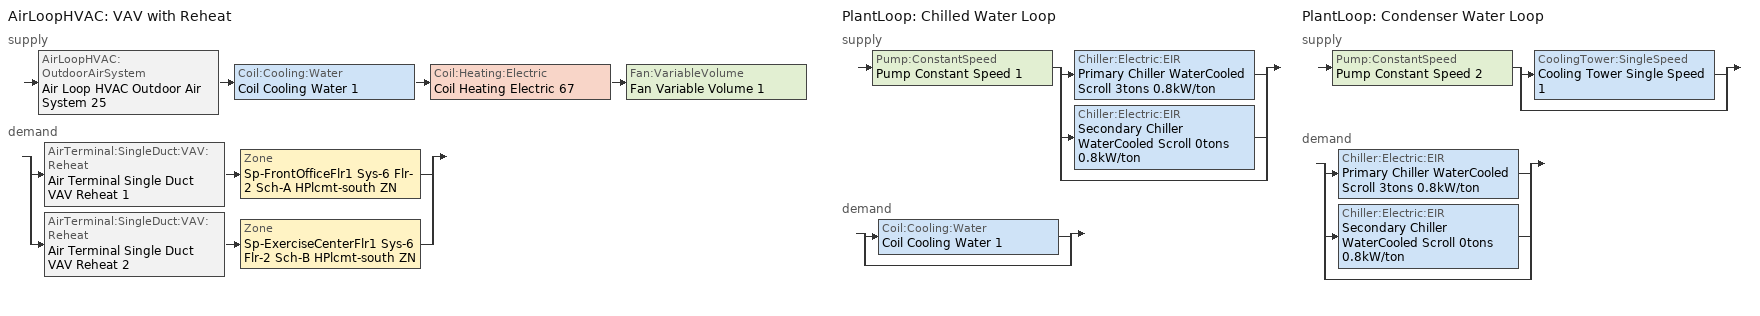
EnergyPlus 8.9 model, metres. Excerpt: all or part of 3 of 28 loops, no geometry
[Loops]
AirLoopHVAC 'VAV with Reheat'
 supply: AirLoopHVAC:OutdoorAirSystem 'Air Loop HVAC Outdoor Air System 25' > Coil:Cooling:Water 'Coil Cooling Water 1' > Coil:Heating:Electric 'Coil Heating Electric 67' > Fan:VariableVolume 'Fan Variable Volume 1'
 demand: split
  | AirTerminal:SingleDuct:VAV:Reheat 'Air Terminal Single Duct VAV Reheat 1' > Zone 'Sp-FrontOfficeFlr1 Sys-6 Flr-2 Sch-A HPlcmt-south ZN'
  | AirTerminal:SingleDuct:VAV:Reheat 'Air Terminal Single Duct VAV Reheat 2' > Zone 'Sp-ExerciseCenterFlr1 Sys-6 Flr-2 Sch-B HPlcmt-south ZN'
PlantLoop 'Chilled Water Loop'
 supply: Pump:ConstantSpeed 'Pump Constant Speed 1' > split
  | Chiller:Electric:EIR 'Primary Chiller WaterCooled Scroll 3tons 0.8kW/ton'
  | Chiller:Electric:EIR 'Secondary Chiller WaterCooled Scroll 0tons 0.8kW/ton'
  | bypass
 demand: split
  | Coil:Cooling:Water 'Coil Cooling Water 1'
  | bypass
PlantLoop 'Condenser Water Loop'
 supply: Pump:ConstantSpeed 'Pump Constant Speed 2' > split
  | CoolingTower:SingleSpeed 'Cooling Tower Single Speed 1'
  | bypass
 demand: split
  | Chiller:Electric:EIR 'Primary Chiller WaterCooled Scroll 3tons 0.8kW/ton'
  | Chiller:Electric:EIR 'Secondary Chiller WaterCooled Scroll 0tons 0.8kW/ton'
  | bypass
[DesignSpecification:OutdoorAir] Outdoor Air Method=Sum; Outdoor Air Flow per Person {m3/s-person}=0; Outdoor Air Flow per Zone {m3/s}=0; Outdoor Air Flow Air Changes per Hour {1/hr}=0
Name | Outdoor Air Flow per Zone Floor Area {m3/s-m2}
Space Function Gym - fitness Ventilation | 0.0043688
Space Function Office - enclosed Ventilation | 0.0004318
[DesignSpecification:ZoneAirDistribution] Zone Air Distribution Effectiveness in Cooling Mode=1; Zone Air Distribution Effectiveness in Heating Mode=1
Sp-ExerciseCenterFlr1 Sys-6 Flr-2 Sch-B HPlcmt-south ZN Design Spec Zone Air Dist; Sp-FrontOfficeFlr1 Sys-6 Flr-2 Sch-A HPlcmt-south ZN Design Spec Zone Air Dist
[Sizing:Zone] Zone Cooling Design Supply Air Temperature Input Method=SupplyAirTemperature; Zone Cooling Design Supply Air Temperature {C}=13; Zone Cooling Design Supply Air Temperature Difference {deltaC}=11.11; Zone Heating Design Supply Air Temperature Input Method=SupplyAirTemperature; Zone Heating Design Supply Air Temperature {C}=43; Zone Heating Design Supply Air Temperature Difference {deltaC}=11.11; Zone Cooling Design Supply Air Humidity Ratio {kgWater/kgDryAir}=0.0085; Zone Heating Design Supply Air Humidity Ratio {kgWater/kgDryAir}=0.008; Zone Heating Sizing Factor=1.3; Zone Cooling Sizing Factor=1.1; Cooling Design Air Flow Method=DesignDay; Cooling Design Air Flow Rate {m3/s}=0; Cooling Minimum Air Flow per Zone Floor Area {m3/s-m2}=0.000762; Cooling Minimum Air Flow {m3/s}=0; Cooling Minimum Air Flow Fraction=0; Heating Design Air Flow Method=DesignDay; Heating Design Air Flow Rate {m3/s}=0; Heating Maximum Air Flow per Zone Floor Area {m3/s-m2}=0.002032; Heating Maximum Air Flow {m3/s}=0.141576; Heating Maximum Air Flow Fraction=0.3; Account for Dedicated Outdoor Air System=No
Name | Design Specification Outdoor Air Object | Design Specification Zone Air Distribution Object
Sp-ExerciseCenterFlr1 Sys-6 Flr-2 Sch-B HPlcmt-south ZN | Space Function Gym - fitness Ventilation | Sp-ExerciseCenterFlr1 Sys-6 Flr-2 Sch-B HPlcmt-south ZN Design Spec Zone Air Dist
Sp-FrontOfficeFlr1 Sys-6 Flr-2 Sch-A HPlcmt-south ZN | Space Function Office - enclosed Ventilation | Sp-FrontOfficeFlr1 Sys-6 Flr-2 Sch-A HPlcmt-south ZN Design Spec Zone Air Dist
[Sizing:System]
VAV with Reheat: Type of Load to Size On=Sensible; Design Outdoor Air Flow Rate {m3/s}=Autosize; Central Heating Maximum System Air Flow Ratio=0.3; Preheat Design Temperature {C}=7; Preheat Design Humidity Ratio {kgWater/kgDryAir}=0.008; Precool Design Temperature {C}=13; Precool Design Humidity Ratio {kgWater/kgDryAir}=0.008; Central Cooling Design Supply Air Temperature {C}=13; Central Heating Design Supply Air Temperature {C}=13.1; Type of Zone Sum to Use=NonCoincident; 100% Outdoor Air in Cooling=No; 100% Outdoor Air in Heating=No; Central Cooling Design Supply Air Humidity Ratio {kgWater/kgDryAir}=0.0085; Central Heating Design Supply Air Humidity Ratio {kgWater/kgDryAir}=0.008; Cooling Supply Air Flow Rate Method=DesignDay; Cooling Supply Air Flow Rate {m3/s}=0; Cooling Supply Air Flow Rate Per Floor Area {m3/s-m2}=0.00996765; Cooling Fraction of Autosized Cooling Supply Air Flow Rate=1; Cooling Supply Air Flow Rate Per Unit Cooling Capacity {m3/s-W}=3.94755e-05; Heating Supply Air Flow Rate Method=DesignDay; Heating Supply Air Flow Rate {m3/s}=0; Heating Supply Air Flow Rate Per Floor Area {m3/s-m2}=0.00996765; Heating Fraction of Autosized Heating Supply Air Flow Rate=1; Heating Fraction of Autosized Cooling Supply Air Flow Rate=1; Heating Supply Air Flow Rate Per Unit Heating Capacity {m3/s-W}=3.15882e-05; System Outdoor Air Method=ZoneSum; Zone Maximum Outdoor Air Fraction=1; Cooling Design Capacity Method=CoolingDesignCapacity; Cooling Design Capacity {W}=Autosize; Cooling Design Capacity Per Floor Area {W/m2}=234.7; Fraction of Autosized Cooling Design Capacity=1; Heating Design Capacity Method=HeatingDesignCapacity; Heating Design Capacity {W}=Autosize; Heating Design Capacity Per Floor Area {W/m2}=157; Fraction of Autosized Heating Design Capacity=1; Central Cooling Capacity Control Method=OnOff
[Sizing:Plant] Loop Design Temperature Difference {deltaC}=6; Sizing Option=NonCoincident; Zone Timesteps in Averaging Window=1; Coincident Sizing Factor Mode=None
Name | Loop Type | Design Loop Exit Temperature {C}
Chilled Water Loop | Cooling | 7
Condenser Water Loop | Condenser | 29
[ZoneControl:Thermostat]
Name | Zone or ZoneList | Control Type Schedule | Control 1
Sp-ExerciseCenterFlr1 Sys-6 Flr-2 Sch-B HPlcmt-south ZN Thermostat | Sp-ExerciseCenterFlr1 Sys-6 Flr-2 Sch-B HPlcmt-south ZN | Sp-ExerciseCenterFlr1 Sys-6 Flr-2 Sch-B HPlcmt-south ZN Thermostat Schedule | Space Function Gym - fitness Thermostat 2
Sp-FrontOfficeFlr1 Sys-6 Flr-2 Sch-A HPlcmt-south ZN Thermostat | Sp-FrontOfficeFlr1 Sys-6 Flr-2 Sch-A HPlcmt-south ZN | Sp-FrontOfficeFlr1 Sys-6 Flr-2 Sch-A HPlcmt-south ZN Thermostat Schedule | Space Function Office - enclosed Thermostat 2
[ThermostatSetpoint:DualSetpoint]
Name | Heating Setpoint Temperature Schedule | Cooling Setpoint Temperature Schedule
Space Function Gym - fitness Thermostat 2 | NECB-B-Thermostat Setpoint-Heating | NECB-B-Thermostat Setpoint-Cooling
Space Function Office - enclosed Thermostat 2 | NECB-A-Thermostat Setpoint-Heating | NECB-A-Thermostat Setpoint-Cooling
[ZoneHVAC:Baseboard:Convective:Electric] Availability Schedule=Always On Discrete; Heating Design Capacity {W}=Autosize; Efficiency=1
Zone HVAC Baseboard Convective Electric 67; Zone HVAC Baseboard Convective Electric 66
[AirTerminal:SingleDuct:VAV:Reheat] Availability Schedule=Always On Discrete; Maximum Air Flow Rate {m3/s}=Autosize; Zone Minimum Air Flow Input Method=Constant; Constant Minimum Air Flow Fraction=0.3; Maximum Hot Water or Steam Flow Rate {m3/s}=Autosize; Minimum Hot Water or Steam Flow Rate {m3/s}=0; Convergence Tolerance=0.001; Damper Heating Action=Normal; Maximum Flow per Zone Floor Area During Reheat {m3/s-m2}=Autocalculate; Maximum Flow Fraction During Reheat=Autocalculate; Maximum Reheat Air Temperature {C}=43
Name | Fixed Minimum Air Flow Rate {m3/s} | Reheat Coil
Air Terminal Single Duct VAV Reheat 2 | 0.0652179 | Coil Heating Electric 69
Air Terminal Single Duct VAV Reheat 1 | 0.260872 | Coil Heating Electric 68
[Zone equipment]
Sp-ExerciseCenterFlr1 Sys-6 Flr-2 Sch-B HPlcmt-south ZN: Air Terminal Single Duct VAV Reheat 2, Zone HVAC Baseboard Convective Electric 67
Sp-FrontOfficeFlr1 Sys-6 Flr-2 Sch-A HPlcmt-south ZN: Air Terminal Single Duct VAV Reheat 1, Zone HVAC Baseboard Convective Electric 66
[Fan:VariableVolume]
Fan Variable Volume 1: Availability Schedule=VAV with Reheat Occ Sch; Fan Total Efficiency=0.549965; Pressure Rise {Pa}=1458.33; Maximum Flow Rate {m3/s}=AutoSize; Fan Power Minimum Flow Rate Input Method=Fraction; Fan Power Minimum Flow Fraction=0.68; Fan Power Minimum Air Flow Rate {m3/s}=0; Motor Efficiency=0.8461; Motor In Airstream Fraction=1; Fan Power Coefficient 1=-2.4176; Fan Power Coefficient 2=9.5874; Fan Power Coefficient 3=-11.559; Fan Power Coefficient 4=5.4009; Fan Power Coefficient 5=0
[Coil:Cooling:Water]
Coil Cooling Water 1: Availability Schedule=Always On Discrete; Design Water Flow Rate {m3/s}=Autosize; Design Air Flow Rate {m3/s}=Autosize; Design Inlet Water Temperature {C}=Autosize; Design Inlet Air Temperature {C}=Autosize; Design Outlet Air Temperature {C}=Autosize; Design Inlet Air Humidity Ratio {kgWater/kgDryAir}=Autosize; Design Outlet Air Humidity Ratio {kgWater/kgDryAir}=Autosize; Type of Analysis=SimpleAnalysis; Heat Exchanger Configuration=CrossFlow
[Coil:Heating:Electric] Availability Schedule=Always On Discrete; Efficiency=1; Nominal Capacity {W}=Autosize
Coil Heating Electric 69; Coil Heating Electric 68; Coil Heating Electric 67
[Controller:WaterCoil]
Controller Water Coil 1: Control Variable=Temperature; Action=Reverse; Actuator Variable=Flow; Controller Convergence Tolerance {deltaC}=Autosize; Maximum Actuated Flow {m3/s}=Autosize; Minimum Actuated Flow {m3/s}=0
[Controller:OutdoorAir]
Controller Outdoor Air 25: Minimum Outdoor Air Flow Rate {m3/s}=0; Maximum Outdoor Air Flow Rate {m3/s}=Autosize; Economizer Control Type=NoEconomizer; Economizer Control Action Type=ModulateFlow; Economizer Maximum Limit Dry-Bulb Temperature {C}=28; Economizer Maximum Limit Enthalpy {J/kg}=64000; Economizer Minimum Limit Dry-Bulb Temperature {C}=-100; Lockout Type=NoLockout; Minimum Limit Type=FixedMinimum; Minimum Outdoor Air Schedule=VAV with Reheat Occ Sch; Mechanical Ventilation Controller=Controller Mechanical Ventilation 25; High Humidity Control=No; Control High Indoor Humidity Based on Outdoor Humidity Ratio=Yes; Heat Recovery Bypass Control Type=BypassWhenWithinEconomizerLimits
[Controller:MechanicalVentilation]
Controller Mechanical Ventilation 25: Availability Schedule=VAV with Reheat Occ Sch; Demand Controlled Ventilation=No; System Outdoor Air Method=ZoneSum; Zone 1=Sp-ExerciseCenterFlr1 Sys-6 Flr-2 Sch-B HPlcmt-south ZN; Design Specification Outdoor Air Object Name 1=Space Function Gym - fitness Ventilation; Design Specification Zone Air Distribution Object Name 1=Sp-ExerciseCenterFlr1 Sys-6 Flr-2 Sch-B HPlcmt-south ZN Design Spec Zone Air Dist; Zone 2=Sp-FrontOfficeFlr1 Sys-6 Flr-2 Sch-A HPlcmt-south ZN; Design Specification Outdoor Air Object Name 2=Space Function Office - enclosed Ventilation; Design Specification Zone Air Distribution Object Name 2=Sp-FrontOfficeFlr1 Sys-6 Flr-2 Sch-A HPlcmt-south ZN Design Spec Zone Air Dist
[AirLoopHVAC]
VAV with Reheat: Design Supply Air Flow Rate {m3/s}=AutoSize
[Pump:ConstantSpeed] Design Flow Rate {m3/s}=Autosize; Design Pump Head {Pa}=179352; Design Power Consumption {W}=Autosize; Motor Efficiency=0.855; Fraction of Motor Inefficiencies to Fluid Stream=0; Pump Control Type=Intermittent; Design Power Sizing Method=PowerPerFlowPerPressure; Design Electric Power per Unit Flow Rate {W/(m3/s)}=348701.1; Design Shaft Power per Unit Flow Rate per Unit Head {W/((m3/s)-Pa)}=1.28205
Pump Constant Speed 1; Pump Constant Speed 2
[Chiller:Electric:EIR] Reference COP {W/W}=4.5032; Reference Leaving Chilled Water Temperature {C}=6.67; Reference Entering Condenser Fluid Temperature {C}=29.4; Reference Chilled Water Flow Rate {m3/s}=Autosize; Reference Condenser Fluid Flow Rate {m3/s}=Autosize; Minimum Part Load Ratio=0.25; Maximum Part Load Ratio=1; Optimum Part Load Ratio=1; Minimum Unloading Ratio=0.25; Condenser Type=WaterCooled; Condenser Fan Power Ratio {W/W}=0; Fraction of Compressor Electric Consumption Rejected by Condenser=1; Leaving Chilled Water Lower Temperature Limit {C}=2; Chiller Flow Mode=LeavingSetpointModulated; Sizing Factor=1
Name | Reference Capacity {W} | Cooling Capacity Function of Temperature Curve | Electric Input to Cooling Output Ratio Function of Temperature Curve | Electric Input to Cooling Output Ratio Function of Part Load Ratio Curve
Primary Chiller WaterCooled Scroll 3tons 0.8kW/ton | 10184.3 | WaterCooled_Scroll_CAPFT_NECB2011 | WaterCooled_Scroll_EIRFT_NECB2011 | WaterCooled_Scroll_EIRFPLR_NECB2011
Secondary Chiller WaterCooled Scroll 0tons 0.8kW/ton | 0.001 | WaterCooled_Scroll_CAPFT_NECB2011 1 | WaterCooled_Scroll_EIRFT_NECB2011 1 | WaterCooled_Scroll_EIRFPLR_NECB2011 1
[CoolingTower:SingleSpeed]
Cooling Tower Single Speed 1: Design Water Flow Rate {m3/s}=Autosize; Design Air Flow Rate {m3/s}=Autosize; Design Fan Power {W}=186.687; Design U-Factor Times Area Value {W/K}=Autosize; Free Convection Air Flow Rate {m3/s}=Autosize; Free Convection Air Flow Rate Sizing Factor=0.1; Free Convection U-Factor Times Area Value {W/K}=Autosize; Free Convection U-Factor Times Area Value Sizing Factor=0.1; Performance Input Method=UFactorTimesAreaAndDesignWaterFlowRate; Heat Rejection Capacity and Nominal Capacity Sizing Ratio=1.25; Free Convection Capacity {W}=0; Free Convection Nominal Capacity Sizing Factor=0.1; Design Inlet Air Dry-Bulb Temperature {C}=25.6; Design Inlet Air Wet-Bulb Temperature {C}=25.6; Design Approach Temperature {deltaC}=Autosize; Design Range Temperature {deltaC}=Autosize; Basin Heater Capacity {W/K}=0; Basin Heater Setpoint Temperature {C}=2; Evaporation Loss Mode=LossFactor; Evaporation Loss Factor {percent/K}=0.2; Drift Loss Percent {percent}=0.008; Blowdown Calculation Mode=ConcentrationRatio; Blowdown Concentration Ratio=3; Capacity Control=FanCycling; Number of Cells=1; Cell Control=MinimalCell; Cell Minimum  Water Flow Rate Fraction=0.33; Cell Maximum Water Flow Rate Fraction=2.5; Sizing Factor=1
[PlantLoop] Fluid Type=Water; Maximum Loop Temperature {C}=100; Minimum Loop Temperature {C}=0; Maximum Loop Flow Rate {m3/s}=Autosize; Minimum Loop Flow Rate {m3/s}=0; Plant Loop Volume {m3}=Autocalculate; Load Distribution Scheme=Optimal; Plant Loop Demand Calculation Scheme=SingleSetpoint
Name | Plant Equipment Operation Scheme
Chilled Water Loop | Chilled Water Loop Operation Schemes
Condenser Water Loop | Condenser Water Loop Operation Schemes
[PlantEquipmentList]
Chilled Water Loop Cooling Equipment List: Primary Chiller WaterCooled Scroll 3tons 0.8kW/ton, Secondary Chiller WaterCooled Scroll 0tons 0.8kW/ton
Condenser Water Loop Cooling Equipment List: Cooling Tower Single Speed 1
[PlantEquipmentOperation:CoolingLoad] Load Range 1 Lower Limit {W}=0; Load Range 1 Upper Limit {W}=1000000000
Name | Range 1 Equipment List
Chilled Water Loop Cooling Operation Scheme | Chilled Water Loop Cooling Equipment List
Condenser Water Loop Cooling Operation Scheme | Condenser Water Loop Cooling Equipment List
[PlantEquipmentOperationSchemes] Control Scheme 1 Schedule=Always On Discrete
Name | Control Scheme 1
Chilled Water Loop Operation Schemes | Chilled Water Loop Cooling Operation Scheme
Condenser Water Loop Operation Schemes | Condenser Water Loop Cooling Operation Scheme
[SetpointManager:Scheduled] Control Variable=Temperature
Name | Schedule
Setpoint Manager Scheduled 4 | Supply Air Temp
Setpoint Manager Scheduled 2 | CHW Temp
Setpoint Manager Scheduled 3 | CW Temp
[SetpointManager:MixedAir] Control Variable=Temperature
Node 535 OS Default SPM; Node 534 OS Default SPM; Node 533 OS Default SPM
[Schedule:Day:Interval]
NECB-B-Thermostat Setpoint-Heating Sun|Hol Day: No, 01:00, 18, 02:00, 22, 09:00, 18, 10:00, 20, 23:00, 22, 24:00, 18
NECB-B-Thermostat Setpoint-Heating Default|Wkdy Day; NECB-B-Thermostat Setpoint-Heating Sat Day; NECB-B-Thermostat Setpoint-Heating Default: No, 02:00, 22, 08:00, 18, 09:00, 20, 24:00, 22
NECB-B-Thermostat Setpoint-Cooling Sun|Hol Day: No, 09:00, 35, 23:00, 24, 24:00, 35
NECB-B-Thermostat Setpoint-Cooling Default|Wkdy Day; NECB-B-Thermostat Setpoint-Cooling Sat Day; NECB-B-Thermostat Setpoint-Cooling Default: No, 01:00, 24, 08:00, 35, 24:00, 24
VAV with Reheat Occ Sch Sunday: No, 11:00, 0, 15:00, 1, 18:00, 0, 22:00, 1, 24:00, 0
VAV with Reheat Occ Sch Monday; VAV with Reheat Occ Sch Tuesday; VAV with Reheat Occ Sch Wednesday; VAV with Reheat Occ Sch Thursday; VAV with Reheat Occ Sch Friday: No, 08:00, 0, 24:00, 1
VAV with Reheat Occ Sch Saturday: No, 01:00, 1, 11:00, 0, 15:00, 1, 18:00, 0, 24:00, 1
VAV with Reheat Occ Sch Default; VAV with Reheat Occ Sch Summer Design Day; VAV with Reheat Occ Sch Winter Design Day: No, 24:00, 1
NECB-A-Thermostat Setpoint-Heating Sun|Hol Day; NECB-A-Thermostat Setpoint-Heating Sat Day: No, 24:00, 18
NECB-A-Thermostat Setpoint-Heating Default|Wkdy Day; NECB-A-Thermostat Setpoint-Heating Default: No, 06:00, 18, 07:00, 20, 21:00, 22, 24:00, 18
NECB-A-Thermostat Setpoint-Cooling Sun|Hol Day; NECB-A-Thermostat Setpoint-Cooling Sat Day: No, 24:00, 35
NECB-A-Thermostat Setpoint-Cooling Default|Wkdy Day; NECB-A-Thermostat Setpoint-Cooling Default: No, 06:00, 35, 21:00, 24, 24:00, 35
satCHW Temp 1; Schedule Day 4; sunCHW Temp 1; wkdCHW Temp 1: No, 01:00, 7, 02:00, 7, 03:00, 7, 04:00, 7, 05:00, 7, 06:00, 7, 07:00, 7, 08:00, 7, 09:00, 7, 10:00, 7, 11:00, 7, 12:00, 7, 13:00, 7, 14:00, 7, 15:00, 7, 16:00, 7, 17:00, 7, 18:00, 7, 19:00, 7, 20:00, 7, 21:00, 7, 22:00, 7, 23:00, 7, 24:00, 7
satCW Temp 1; Schedule Day 5; sunCW Temp 1; wkdCW Temp 1: No, 01:00, 29, 02:00, 29, 03:00, 29, 04:00, 29, 05:00, 29, 06:00, 29, 07:00, 29, 08:00, 29, 09:00, 29, 10:00, 29, 11:00, 29, 12:00, 29, 13:00, 29, 14:00, 29, 15:00, 29, 16:00, 29, 17:00, 29, 18:00, 29, 19:00, 29, 20:00, 29, 21:00, 29, 22:00, 29, 23:00, 29, 24:00, 29
Supply Air Temp Default: No, 24:00, 13
[Schedule:Week:Daily]
Schedule:Week:Daily {afeac1d1-1ea1-4396-b7da-e125435a65d3}: NECB-B-Thermostat Setpoint-Heating Sun|Hol Day, NECB-B-Thermostat Setpoint-Heating Default|Wkdy Day, NECB-B-Thermostat Setpoint-Heating Default|Wkdy Day, NECB-B-Thermostat Setpoint-Heating Default|Wkdy Day, NECB-B-Thermostat Setpoint-Heating Default|Wkdy Day, NECB-B-Thermostat Setpoint-Heating Default|Wkdy Day, NECB-B-Thermostat Setpoint-Heating Sat Day, NECB-B-Thermostat Setpoint-Heating Default, NECB-B-Thermostat Setpoint-Heating Default, NECB-B-Thermostat Setpoint-Heating Default, NECB-B-Thermostat Setpoint-Heating Default, NECB-B-Thermostat Setpoint-Heating Default
Schedule:Week:Daily {3cae59a5-fd64-4fe1-84b7-000e0a5e3a8e}: NECB-B-Thermostat Setpoint-Cooling Sun|Hol Day, NECB-B-Thermostat Setpoint-Cooling Default|Wkdy Day, NECB-B-Thermostat Setpoint-Cooling Default|Wkdy Day, NECB-B-Thermostat Setpoint-Cooling Default|Wkdy Day, NECB-B-Thermostat Setpoint-Cooling Default|Wkdy Day, NECB-B-Thermostat Setpoint-Cooling Default|Wkdy Day, NECB-B-Thermostat Setpoint-Cooling Sat Day, NECB-B-Thermostat Setpoint-Cooling Default, NECB-B-Thermostat Setpoint-Cooling Default, NECB-B-Thermostat Setpoint-Cooling Default, NECB-B-Thermostat Setpoint-Cooling Default, NECB-B-Thermostat Setpoint-Cooling Default
Schedule:Week:Daily {7f403860-b607-4623-a733-8a2e3fdab715}: VAV with Reheat Occ Sch Sunday, VAV with Reheat Occ Sch Monday, VAV with Reheat Occ Sch Tuesday, VAV with Reheat Occ Sch Wednesday, VAV with Reheat Occ Sch Thursday, VAV with Reheat Occ Sch Friday, VAV with Reheat Occ Sch Saturday, VAV with Reheat Occ Sch Default, VAV with Reheat Occ Sch Summer Design Day, VAV with Reheat Occ Sch Winter Design Day, VAV with Reheat Occ Sch Default, VAV with Reheat Occ Sch Default
Schedule:Week:Daily {6c791890-6c71-4a35-a493-b6a44c71b4cf}: NECB-A-Thermostat Setpoint-Heating Sun|Hol Day, NECB-A-Thermostat Setpoint-Heating Default|Wkdy Day, NECB-A-Thermostat Setpoint-Heating Default|Wkdy Day, NECB-A-Thermostat Setpoint-Heating Default|Wkdy Day, NECB-A-Thermostat Setpoint-Heating Default|Wkdy Day, NECB-A-Thermostat Setpoint-Heating Default|Wkdy Day, NECB-A-Thermostat Setpoint-Heating Sat Day, NECB-A-Thermostat Setpoint-Heating Default, NECB-A-Thermostat Setpoint-Heating Default, NECB-A-Thermostat Setpoint-Heating Default, NECB-A-Thermostat Setpoint-Heating Default, NECB-A-Thermostat Setpoint-Heating Default
Schedule:Week:Daily {8fbf9163-95aa-4d0c-a730-eb532352a49e}: NECB-A-Thermostat Setpoint-Cooling Sun|Hol Day, NECB-A-Thermostat Setpoint-Cooling Default|Wkdy Day, NECB-A-Thermostat Setpoint-Cooling Default|Wkdy Day, NECB-A-Thermostat Setpoint-Cooling Default|Wkdy Day, NECB-A-Thermostat Setpoint-Cooling Default|Wkdy Day, NECB-A-Thermostat Setpoint-Cooling Default|Wkdy Day, NECB-A-Thermostat Setpoint-Cooling Sat Day, NECB-A-Thermostat Setpoint-Cooling Default, NECB-A-Thermostat Setpoint-Cooling Default, NECB-A-Thermostat Setpoint-Cooling Default, NECB-A-Thermostat Setpoint-Cooling Default, NECB-A-Thermostat Setpoint-Cooling Default
Schedule:Week:Daily {4b16ed18-0d03-436b-8c84-26a04bc06f9f}: sunCHW Temp 1, wkdCHW Temp 1, wkdCHW Temp 1, wkdCHW Temp 1, wkdCHW Temp 1, wkdCHW Temp 1, satCHW Temp 1, Schedule Day 4, Schedule Day 4, Schedule Day 4, Schedule Day 4, Schedule Day 4
Schedule:Week:Daily {fb4ffd2f-7191-444e-8ebc-e04dd48c4bbd}: sunCW Temp 1, wkdCW Temp 1, wkdCW Temp 1, wkdCW Temp 1, wkdCW Temp 1, wkdCW Temp 1, satCW Temp 1, Schedule Day 5, Schedule Day 5, Schedule Day 5, Schedule Day 5, Schedule Day 5
Schedule:Week:Daily {be1f6446-ac8d-44ae-a0e0-683388d6d39b}: Supply Air Temp Default, Supply Air Temp Default, Supply Air Temp Default, Supply Air Temp Default, Supply Air Temp Default, Supply Air Temp Default, Supply Air Temp Default, Supply Air Temp Default, Supply Air Temp Default, Supply Air Temp Default, Supply Air Temp Default, Supply Air Temp Default
[Schedule:Year]
NECB-B-Thermostat Setpoint-Heating: Schedule:Week:Daily {afeac1d1-1ea1-4396-b7da-e125435a65d3}, 1, 1, 12, 31
NECB-B-Thermostat Setpoint-Cooling: Schedule:Week:Daily {3cae59a5-fd64-4fe1-84b7-000e0a5e3a8e}, 1, 1, 12, 31
VAV with Reheat Occ Sch: Schedule:Week:Daily {7f403860-b607-4623-a733-8a2e3fdab715}, 1, 1, 12, 31
NECB-A-Thermostat Setpoint-Heating: Schedule:Week:Daily {6c791890-6c71-4a35-a493-b6a44c71b4cf}, 1, 1, 12, 31
NECB-A-Thermostat Setpoint-Cooling: Schedule:Week:Daily {8fbf9163-95aa-4d0c-a730-eb532352a49e}, 1, 1, 12, 31
CHW Temp: Schedule:Week:Daily {4b16ed18-0d03-436b-8c84-26a04bc06f9f}, 1, 1, 12, 31
CW Temp: Schedule:Week:Daily {fb4ffd2f-7191-444e-8ebc-e04dd48c4bbd}, 1, 1, 12, 31
Supply Air Temp: Schedule:Week:Daily {be1f6446-ac8d-44ae-a0e0-683388d6d39b}, 1, 1, 12, 31
[Schedule:Compact]
Sp-ExerciseCenterFlr1 Sys-6 Flr-2 Sch-B HPlcmt-south ZN Thermostat Schedule; Sp-FrontOfficeFlr1 Sys-6 Flr-2 Sch-A HPlcmt-south ZN Thermostat Schedule: Through: 12/31, For: AllDays, Until: 24:00, 4
[Schedule:Constant]
Always On Discrete: Hourly Value=1
[Curve:Quadratic] Coefficient1 Constant=0.04412; Coefficient2 x=0.640367; Coefficient3 x**2=0.319555; Minimum Value of x=0; Maximum Value of x=1
WaterCooled_Scroll_EIRFPLR_NECB2011; WaterCooled_Scroll_EIRFPLR_NECB2011 1
[Curve:Biquadratic] Minimum Value of x=5; Maximum Value of x=10; Minimum Value of y=24; Maximum Value of y=35
Name | Coefficient1 Constant | Coefficient2 x | Coefficient3 x**2 | Coefficient4 y | Coefficient5 y**2 | Coefficient6 x*y
WaterCooled_Scroll_CAPFT_NECB2011; WaterCooled_Scroll_CAPFT_NECB2011 1 | 0.94418 | 0.0337102 | 9.75564e-05 | -0.00322114 | -4.91832e-05 | -0.000177584
WaterCooled_Scroll_EIRFT_NECB2011; WaterCooled_Scroll_EIRFT_NECB2011 1 | 0.727393 | -0.0118922 | 0.000541177 | 0.00187934 | 0.000473461 | -0.000711472
